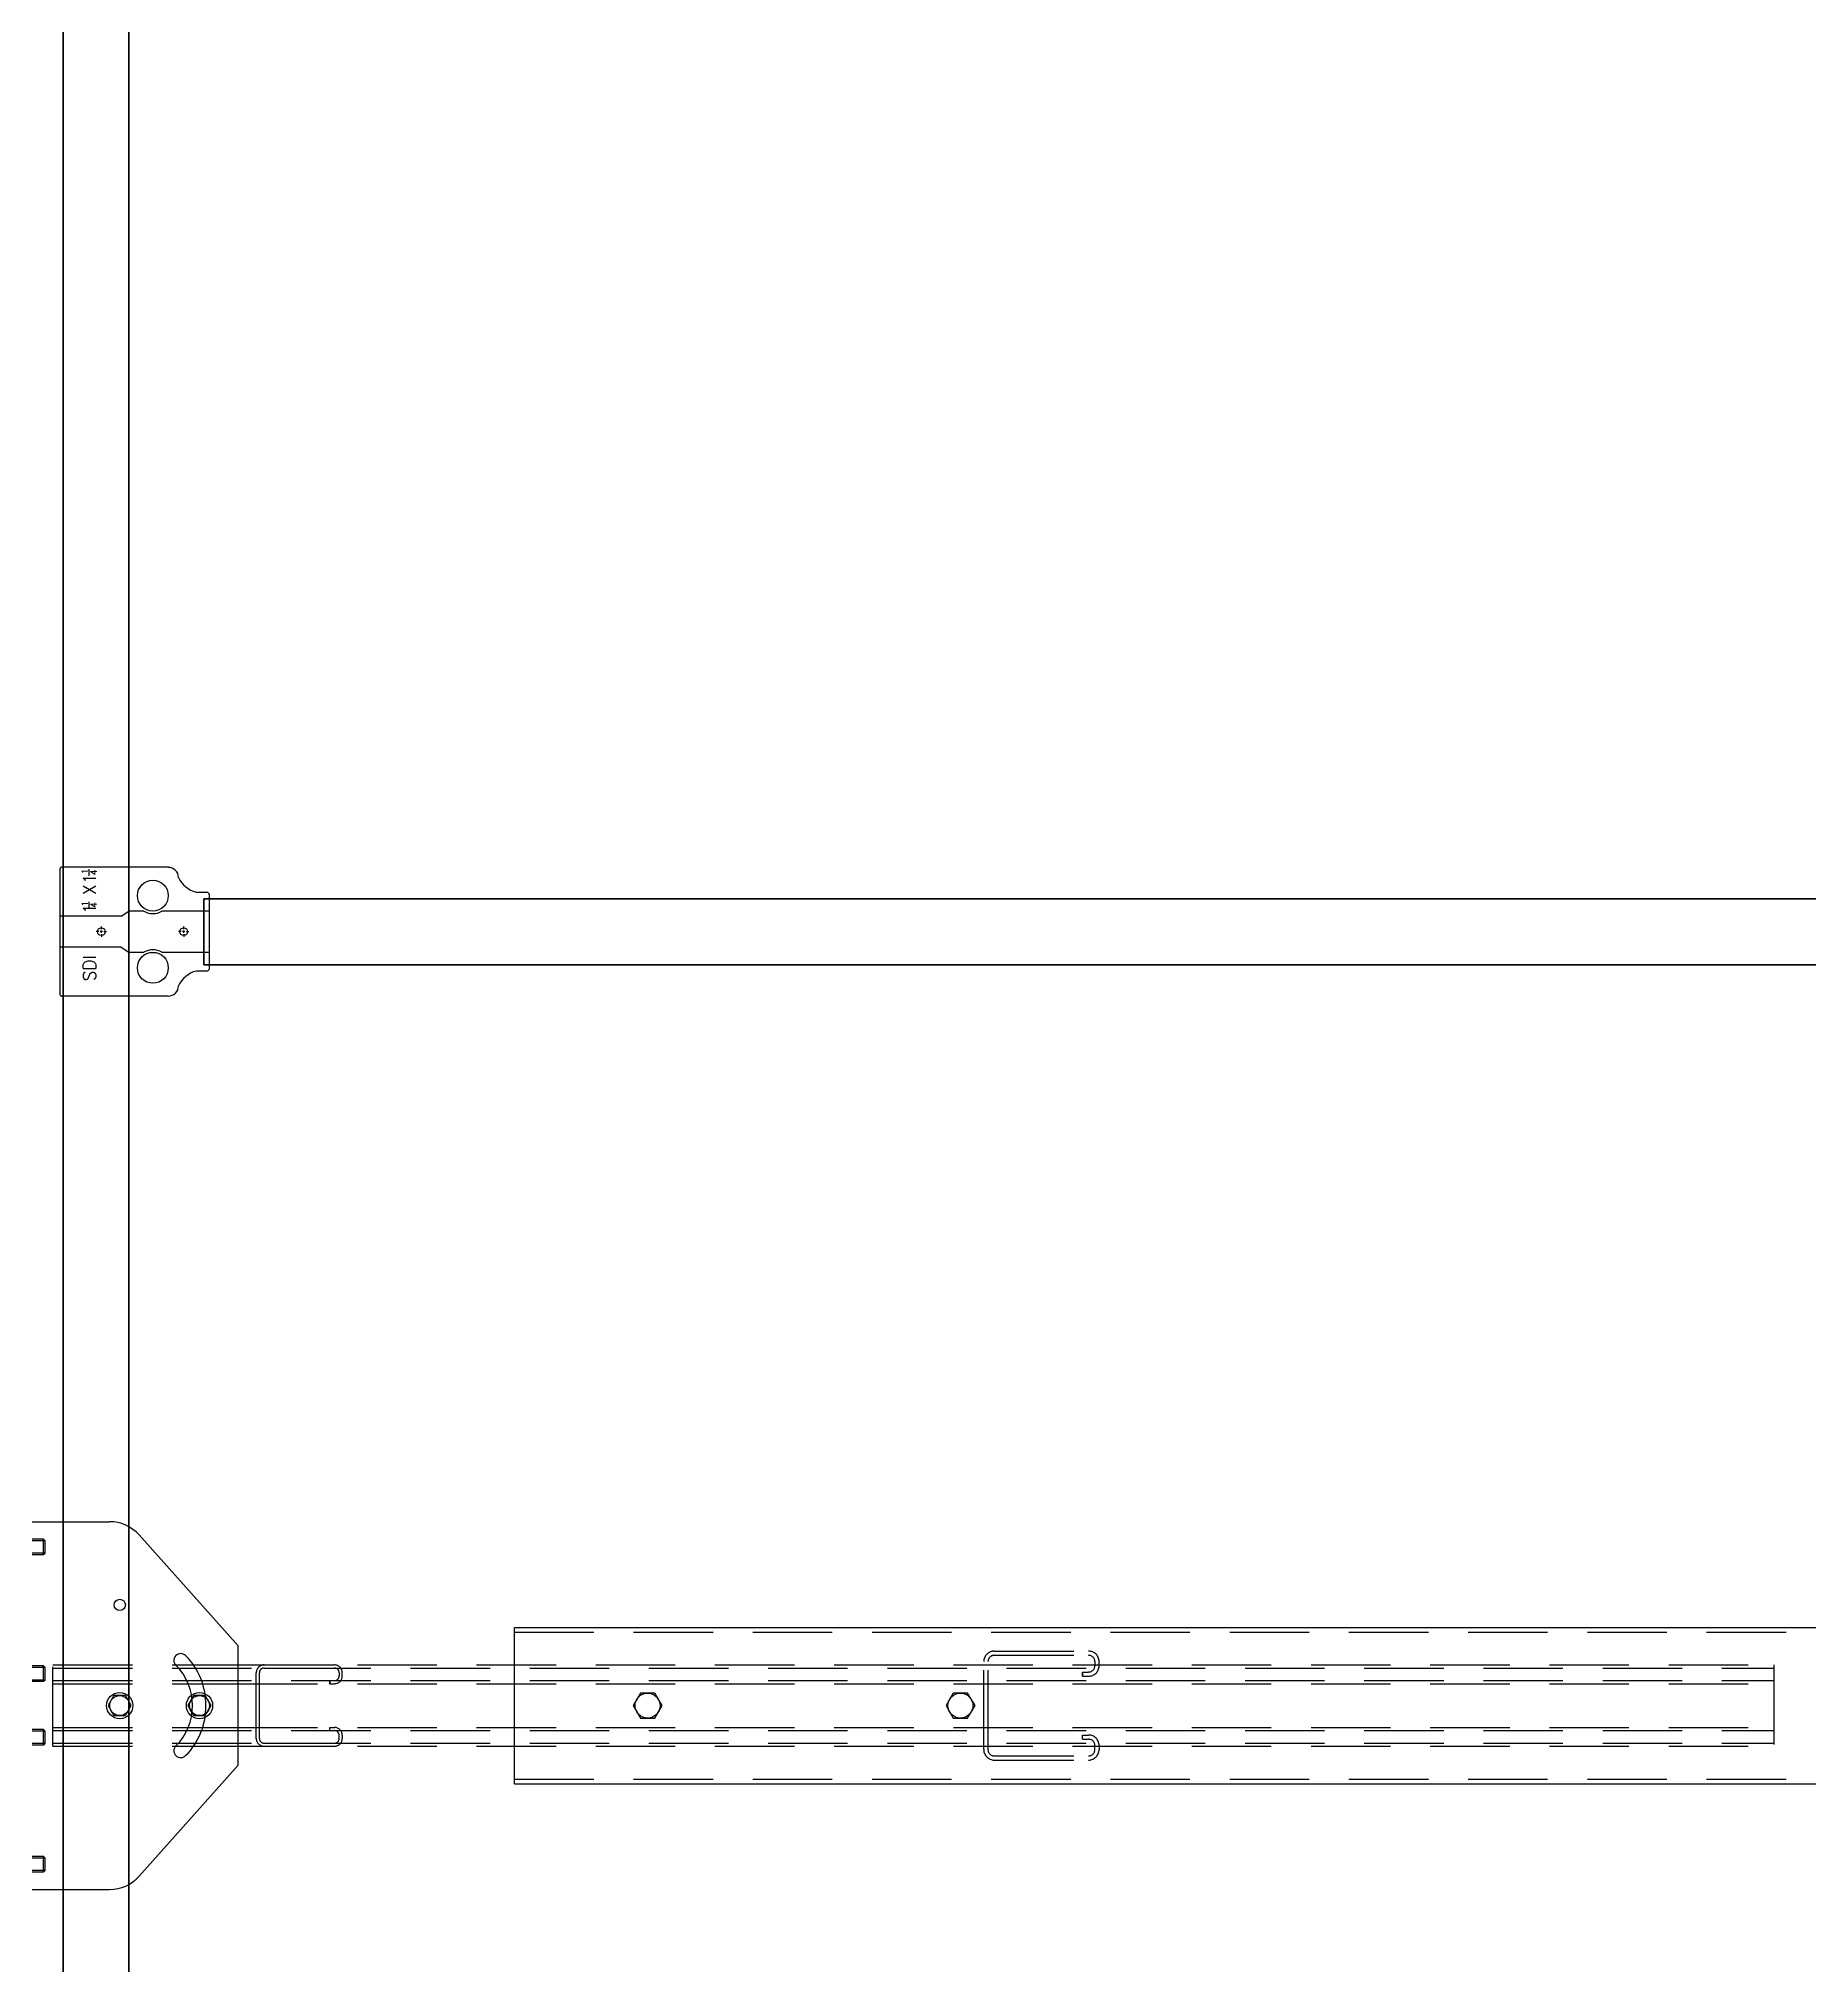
# Model space of a CAD drawing. Header units: millimetres. Extents: x -677815 to 406757, y -145898 to 39000.
# Drawn here: x 399677 to 400809, y -12750 to -11519 of the extents above; entities that cross this region are included whole.
import ezdxf

# ---------------------------------------------------------------- set-up
doc = ezdxf.new("R2010")
doc.units = ezdxf.units.MM
doc.header["$LTSCALE"] = 8
doc.linetypes.add('Xref Conv Trash$0$AM_ISO02W050', pattern=[7.5, 6, -1.5])
doc.linetypes.add('Xref Conv Trash$0$HIDDEN', pattern=[9.525, 6.35, -3.175])
for name, color, linetype, lineweight in [('Xref Conv Trash$0$Conv - Trash', 1, 'Continuous', 25), ('Xref Conv Trash$0$GOH - Stanchion', 8, 'Continuous', 50), ('Xref Conv Trash$0$Hidden', 9, 'Xref Conv Trash$0$AM_ISO02W050', 25)]:
    doc.layers.add(name, color=color, linetype=linetype, lineweight=lineweight)
doc.layers.add('Xref Conv Trash$0$GOH - Brace Clamps 1 1-4 x 1 1-4', color=8, linetype='Continuous')
doc.styles.add('Xref Conv Trash$0$6', font='simplex', dxfattribs={"height": 6})

# ---------------------------------------------------------------- blocks, each defined once
blk = doc.blocks.new('Xref Conv Trash$0$A$C4CA468A5')
at = {"linetype": 'Xref Conv Trash$0$HIDDEN'}
for p, q in [((-82.3, 0), (-82.4, 0)), ((-82.3, -39.5), (-82.4, -39.5))]:
    blk.add_line(p, q, dxfattribs=at)
for p, q in [((-82.3, -67.2), (-82.3, 1)), ((-81.4, 1.8), (-0.8, 1.8)), ((-51, -37.2), (-51, 1.8)), ((-31.3, -37.2), (-31.3, 1.8)), ((0, -67.2), (0, 1)), ((-42.8, -24.5), (-44.4, -24.5)), ((-41.9, -24.5), (-40.3, -24.5)), ((-41.1, -22.8), (-41.1, -21.2)), ((-41.1, -25.3), (-41.1, -23.7)), ((-39.5, -24.5), (-37.8, -24.5)), ((-26.3, -16.6), (-22, -16.6)), ((-5.5, -16.6), (-1.2, -16.6)), ((-41.1, -26.1), (-41.1, -27.8)), ((-82.3, -42.1), (-54.3, -42.1)), ((-51, -37.2), (-54.3, -42.1)), ((-54.3, -42.1), (-54.3, -51.2)), ((-31.3, -37.2), (-28, -42.1)), ((-28, -51.2), (-28, -42.1)), ((-28, -42.1), (0, -42.1)), ((-28, -42.1), (0, -42.1)), ((-54.3, -63.5), (-54.3, -93.6)), ((-41.1, -75.5), (-41.1, -73.8)), ((-28, -93.6), (-28, -63.5)), ((-66.3, -91.9), (-66.3, -85)), ((-42.8, -77.1), (-44.4, -77.1)), ((-41.9, -77.1), (-40.3, -77.1)), ((-41.1, -77.9), (-41.1, -76.3)), ((-41.1, -78.8), (-41.1, -80.4)), ((-39.5, -77.1), (-37.8, -77.1)), ((-16, -91.9), (-16, -85)), ((-64.6, -93.6), (-17.6, -93.6))]:
    blk.add_line(p, q)
for centre, radius in [((-41.1, -24.5), 2.47), ((-64.2, -57.4), 9.87), ((-18.1, -57.4), 9.87), ((-41.1, -77.1), 2.47)]:
    blk.add_circle(centre, radius)
for centre, radius, start, end in [((-81.4, 1), 0.822, 90, 180), ((-0.8, 1), 0.822, 0, 90), ((-53.5, -51.2), 0.822, 180, 209.9264), ((-53.5, -51.2), 0.822, 180, 209.9264), ((-64.2, -57.4), 11.5, 330.0736, 29.9264), ((-18.1, -57.4), 11.5, 150.0736, 209.9264), ((-28.8, -51.2), 0.822, 330.0736, 0), ((-75.7, -67.2), 6.58, 180, 270), ((-82.8, -89.4), 17.1, 14.9318, 65.38), ((-53.5, -63.5), 0.822, 150.0736, 180), ((-53.5, -63.5), 0.822, 150.0736, 180), ((-28.8, -63.5), 0.822, 0, 29.9264), ((0.6, -89.4), 17.1, 114.62, 165.0682), ((-6.6, -67.2), 6.58, 270, 0), ((-64.6, -91.9), 1.64, 180, 270), ((-17.6, -91.9), 1.64, 270, 0)]:
    blk.add_arc(centre, radius, start, end)
at = {"style": 'Xref Conv Trash$0$6'}
for s, height, p in [('1', 3.99, (-25, -15.9)), ('1', 3.99, (-4.3, -15.9)), ('SDI', 7.98, (-72.8, -20.9)), ('1 X1', 7.98, (-29.9, -20.9)), ('4', 3.99, (-25.8, -21.6)), ('4', 3.99, (-5, -21.6))]:
    blk.add_text(s, height=height, dxfattribs=at).set_placement(p)
blk = doc.blocks.new('*U207')
at = {"linetype": 'Continuous'}
for p, q in [((0, 0), (0, -59.2)), ((235, 0), (235, -59.2)), ((79.4, -141.4), (8.5, -78.2)), ((155.6, -141.4), (226.5, -78.2)), ((79.4, -141.4), (155.6, -141.4)), ((67.5, -318), (167.5, -318)), ((67.5, -318), (67.5, -2263)), ((167.5, -318), (167.5, -2263))]:
    blk.add_line(p, q, dxfattribs=at)
for p, q in [((117.5, -109.3), (111.1, -113)), ((123.9, -113), (117.5, -109.3)), ((111.1, -113), (111.1, -120.4)), ((111.1, -120.4), (117.5, -124.1)), ((117.5, -124.1), (123.9, -120.4)), ((123.9, -120.4), (123.9, -113))]:
    blk.add_line(p, q)
for points in [[(111.1, -69.4), (117.5, -73.1), (123.9, -69.4), (123.9, -62), (117.5, -58.3), (111.1, -62)], [(109.5, -407.7), (117.5, -412.4), (125.5, -407.7), (125.5, -398.5), (117.5, -393.9), (109.5, -398.5)], [(109.5, -607.7), (117.5, -612.4), (125.5, -607.7), (125.5, -598.5), (117.5, -593.9), (109.5, -598.5)]]:
    blk.add_lwpolyline(points, close=True)
for centre, radius in [((117.5, -65.7), 8.4), ((117.5, -65.7), 6.4), ((117.5, -116.7), 8.4), ((117.5, -116.7), 6.4), ((117.5, -403.1), 8), ((117.5, -603.1), 8)]:
    blk.add_circle(centre, radius)
blk.add_circle((181.8, -65.7), 3.6, dxfattribs=at)
for centre, radius, start, end in [((25.4, -59.2), 25.4, 180, 228.2691), ((209.6, -59.2), 25.4, 311.7309, 0), ((88.7, -104.7), 4.4, 45, 225), ((116.3, -77.6), 43.1, 224.5473, 271.6144), ((117.5, -75.9), 36.4, 225, 270), ((117.5, -75.9), 36.4, 270, 315), ((118.7, -77.6), 43.1, 268.3856, 315.4527), ((146.3, -104.7), 4.4, 315, 135)]:
    blk.add_arc(centre, radius, start, end, dxfattribs=at)
at = {"layer": 'Xref Conv Trash$0$Hidden', "linetype": 'Xref Conv Trash$0$HIDDEN'}
for p, q in [((11.1, -17), (11.1, 2)), ((12.1, -18), (12.1, 2)), ((20.1, -18), (20.1, 2)), ((21.1, -17), (21.1, 2)), ((92.2, -17), (92.2, 2)), ((93.2, -18), (93.2, 2)), ((101.2, -18), (101.2, 2)), ((102.2, -17), (102.2, 2)), ((132.8, -17), (132.8, 2)), ((133.8, -18), (133.8, 2)), ((141.8, -18), (141.8, 2)), ((142.8, -17), (142.8, 2)), ((213.8, -17), (213.8, 2)), ((214.8, -18), (214.8, 2)), ((222.8, -18), (222.8, 2)), ((223.8, -17), (223.8, 2)), ((12.1, -18), (11.1, -17)), ((11.1, -17), (21.1, -17)), ((12.1, -18), (20.1, -18)), ((20.1, -18), (21.1, -17)), ((91.5, -23), (91.5, -163.8)), ((91.5, -23), (143.5, -23)), ((92.2, -17), (102.2, -17)), ((93.2, -18), (92.2, -17)), ((93.2, -18), (101.2, -18)), ((93.5, -23), (93.5, -1123)), ((101.2, -18), (102.2, -17)), ((101.5, -23), (101.5, -1123)), ((103.5, -23), (103.5, -163.8)), ((131.5, -23), (131.5, -163.8)), ((132.8, -17), (142.8, -17)), ((133.8, -18), (132.8, -17)), ((133.5, -23), (133.5, -1123)), ((133.8, -18), (141.8, -18)), ((141.5, -23), (141.5, -1123)), ((141.8, -18), (142.8, -17)), ((143.5, -23), (143.5, -163.8)), ((213.8, -17), (223.8, -17)), ((214.8, -18), (213.8, -17)), ((214.8, -18), (222.8, -18)), ((222.8, -18), (223.8, -17)), ((91.5, -141.4), (91.5, -1123)), ((103.5, -141.4), (103.5, -1123)), ((131.5, -141.4), (131.5, -1123)), ((143.5, -141.4), (143.5, -1123)), ((91.5, -158), (91.5, -203)), ((93.5, -158), (93.5, -203)), ((96.5, -153), (138.5, -153)), ((96.5, -155), (138.5, -155)), ((141.5, -158), (141.5, -203)), ((143.5, -158), (143.5, -203)), ((96.5, -206), (98.5, -206)), ((98.5, -208), (96.5, -208)), ((101.5, -200), (101.5, -203)), ((101.5, -200), (103.5, -200)), ((103.5, -200), (103.5, -203)), ((131.5, -200), (131.5, -203)), ((131.5, -200), (133.5, -200)), ((133.5, -200), (131.5, -200)), ((133.5, -200), (133.5, -203)), ((133.5, -200), (133.5, -203)), ((138.5, -206), (136.5, -206)), ((136.5, -208), (138.5, -208)), ((70.5, -318), (70.5, -2263)), ((164.5, -318), (164.5, -2263)), ((82.7, -624.7), (82.7, -685)), ((85.3, -624.7), (85.3, -685)), ((89.4, -618), (145.6, -618)), ((89.4, -620.7), (145.6, -620.7)), ((149.7, -624.7), (149.7, -685)), ((152.3, -624.7), (152.3, -685)), ((89.4, -689), (92, -689)), ((96.1, -681), (98.7, -681)), ((96.1, -681), (96.1, -685)), ((98.7, -681), (98.7, -685)), ((138.9, -681), (136.3, -681)), ((136.3, -681), (138.9, -681)), ((136.3, -681), (136.3, -685)), ((138.9, -681), (138.9, -685)), ((138.9, -681), (138.9, -685)), ((145.6, -689), (143, -689)), ((92, -691.7), (89.4, -691.7)), ((143, -691.7), (145.6, -691.7)), ((143.5, -1123), (91.5, -1123))]:
    blk.add_line(p, q, dxfattribs=at)
for centre, radius, start, end in [((96.5, -158), 5, 90, 180), ((96.5, -158), 3, 90, 180), ((138.5, -158), 5, 0, 90), ((138.5, -158), 3, 0, 90), ((96.5, -203), 5, 180, 270), ((96.5, -203), 5, 180, 270), ((96.5, -203), 3, 180, 270), ((98.5, -203), 3, 270, 0), ((98.5, -203), 5, 270, 0), ((136.5, -203), 5, 180, 270), ((136.5, -203), 3, 180, 270), ((138.5, -203), 5, 270, 0), ((138.5, -203), 3, 270, 0), ((89.4, -624.7), 6.7, 90, 180), ((89.4, -624.7), 4.02, 90, 180), ((145.6, -624.7), 6.7, 0, 90), ((145.6, -624.7), 4.02, 0, 90), ((89.4, -685), 6.7, 180, 270), ((89.4, -685), 6.7, 180, 270), ((89.4, -685), 4.02, 180, 270), ((92, -685), 6.7, 270, 0), ((92, -685), 4.02, 270, 0), ((143, -685), 6.7, 180, 270), ((143, -685), 4.02, 180, 270), ((145.6, -685), 4.02, 270, 0), ((145.6, -685), 6.7, 270, 0)]:
    blk.add_arc(centre, radius, start, end, dxfattribs=at)
blk = doc.blocks.new('Xref Conv Trash')
at = {"layer": 'Xref Conv Trash$0$GOH - Stanchion', "linetype": 'Continuous'}
for p, q in [((399693.2, -3072.9), (399693.2, -13759.1)), ((399735.2, -3072.9), (399735.2, -13759.1)), ((401931.6, -12068.8), (399783, -12068.8)), ((399783, -12068.8), (399783, -12110.8)), ((401931.6, -12110.8), (399783, -12110.8))]:
    blk.add_line(p, q, dxfattribs=at)
at = {"layer": 'Xref Conv Trash$0$Conv - Trash', "rotation": 89.99999999993203}
blk.add_blockref('*U207', (399663.6, -12701.7), dxfattribs=at)
at = {"layer": 'Xref Conv Trash$0$GOH - Brace Clamps 1 1-4 x 1 1-4', "lineweight": 25, "rotation": 90.00000000000001}
blk.add_blockref('Xref Conv Trash$0$A$C4CA468A5', (399693.1, -12048.6), dxfattribs=at)

msp = doc.modelspace()

# ---------------------------------------------------------------- block references
msp.add_blockref('Xref Conv Trash', (0, 0))

doc.saveas('drawing.dxf')
